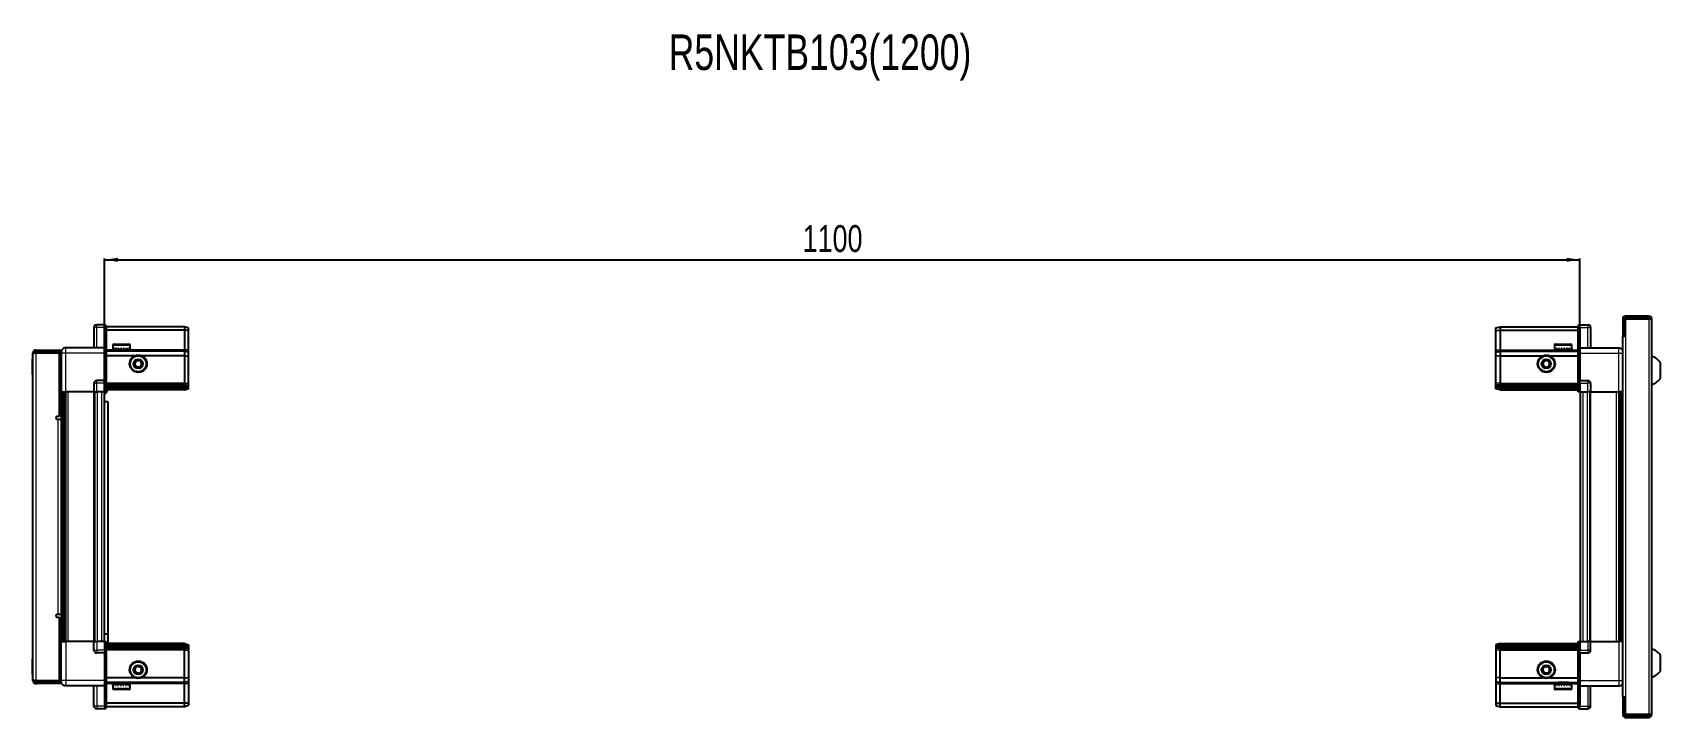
# Model space of a CAD drawing. Header units: millimetres. Extents: x 355 to 4077, y -419 to 1528.
# Drawn here: x 1721 to 2935, y 1018 to 1528 of the extents above; entities that cross this region are included whole.
import ezdxf

# ---------------------------------------------------------------- set-up
doc = ezdxf.new("R2010")
doc.units = ezdxf.units.MM
doc.layers.add('FORMAT', color=7, linetype='Continuous')
doc.styles.add('SLDTEXTSTYLE0', font='TXT', dxfattribs={"width": 0.75})
doc.dimstyles.new('SLDDIMSTYLE0', dxfattribs={"dimtxt": 20, "dimasz": 10, "dimexe": 0, "dimexo": 0.0625, "dimgap": 5, "dimtad": 2, "dimdec": 1, "dimrnd": 1e-09, "dimzin": 12, "dimdsep": 46, "dimtxsty": 'SLDTEXTSTYLE0', "dimsah": 1, "dimcen": 0.09, "dimadec": 0, "dimazin": 3, "dimtfac": 1, "dimtofl": 0, "dimtmove": 0, "dimatfit": 3, "dimfxl": 0, "dimfrac": 2, "dimtolj": 1, "dimtzin": 12, "dimarcsym": 0})

# ---------------------------------------------------------------- blocks, each defined once
blk = doc.blocks.new('_D_5')
at = {"layer": 'FORMAT'}
for p, q in [((1774.9, 1260), (1774.9, 1359.5)), ((2874.9, 1260), (2874.9, 1359.5)), ((1774.9, 1358.5), (2874.9, 1358.5))]:
    blk.add_line(p, q, dxfattribs=at)
for points in [[(1774.9, 1358.5), (1784.9, 1357), (1784.9, 1360)], [(2874.9, 1358.5), (2864.9, 1360), (2864.9, 1357)]]:
    blk.add_solid(points, dxfattribs=at)
at = {"layer": 'FORMAT', "insert": (2295.4, 1384.3), "char_height": 20, "attachment_point": 1, "style": 'SLDTEXTSTYLE0'}
blk.add_mtext('1100', dxfattribs=at)

msp = doc.modelspace()

# ---------------------------------------------------------------- linework, layer by layer
at = {"color": 7, "linetype": 'Continuous', "lineweight": 25}
for p, q in [((2906.78, 1314.41), (2906.78, 1302.01)), ((2908.28, 1314.41), (2908.28, 1302.01)), ((2908.78, 1301.51), (2908.78, 1314.41)), ((2908.78, 1314.41), (2926.18, 1314.41)), ((2926.18, 1316.51), (2908.88, 1316.51)), ((2926.18, 1315.01), (2908.88, 1315.01)), ((2926.18, 1315.01), (2926.18, 1316.51)), ((2926.18, 1314.41), (2928.28, 1314.41)), ((2928.28, 1314.41), (2928.28, 1019.61)), ((1767.08, 1308.01), (1767.08, 1293.01)), ((1775.08, 1310.01), (1769.08, 1310.01)), ((1775.08, 1310.01), (1775.41, 1310.01)), ((1775.08, 1310.01), (1775.08, 1308.01)), ((1775.08, 1293.21), (1775.08, 1308.01)), ((1775.08, 1293.21), (1775.08, 1308.01)), ((1776.28, 1309.51), (1775.41, 1310.01)), ((1776.28, 1308.01), (1776.28, 1309.51)), ((1834.58, 1308.51), (1776.28, 1308.51)), ((1776.28, 1308.01), (1776.28, 1293.21)), ((1834.58, 1306.01), (1776.28, 1306.01)), ((1834.58, 1308.51), (1834.58, 1306.01)), ((1837.58, 1307.7), (1834.58, 1308.51)), ((1834.58, 1306.01), (1834.58, 1291.51)), ((1837.58, 1305.85), (1834.58, 1306.01)), ((1837.58, 1305.85), (1837.58, 1307.7)), ((1837.58, 1291.51), (1837.58, 1305.85)), ((2812.28, 1307.7), (2815.28, 1308.51)), ((2812.28, 1305.85), (2812.28, 1307.7)), ((2812.28, 1305.85), (2815.28, 1306.01)), ((2812.28, 1291.51), (2812.28, 1305.85)), ((2815.28, 1308.51), (2815.28, 1306.01)), ((2815.28, 1308.51), (2873.58, 1308.51)), ((2815.28, 1306.01), (2815.28, 1291.51)), ((2815.28, 1306.01), (2873.58, 1306.01)), ((2874.45, 1310.01), (2873.58, 1309.51)), ((2874.45, 1310.01), (2873.58, 1309.51)), ((2873.58, 1309.51), (2873.58, 1308.01)), ((2873.58, 1293.21), (2873.58, 1308.01)), ((2874.78, 1310.01), (2874.45, 1310.01)), ((2874.78, 1310.01), (2874.45, 1310.01)), ((2874.78, 1308.01), (2874.78, 1310.01)), ((2874.78, 1310.01), (2874.78, 1310.01)), ((2874.78, 1310.01), (2880.78, 1310.01)), ((2874.78, 1308.01), (2874.78, 1293.21)), ((2882.78, 1308.01), (2882.78, 1293.01)), ((2906.68, 1301.51), (2906.68, 1032.51)), ((2906.68, 1301.51), (2908.78, 1301.51)), ((2906.78, 1302.01), (2908.28, 1302.01)), ((1723.08, 1289.16), (1721.58, 1289.16)), ((1721.58, 1288.66), (1721.58, 1289.16)), ((1721.58, 1045.36), (1721.58, 1288.66)), ((1723.68, 1289.76), (1723.68, 1291.26)), ((1723.68, 1291.26), (1724.58, 1291.26)), ((1723.68, 1289.76), (1724.58, 1289.76)), ((1723.68, 1289.26), (1741.08, 1289.26)), ((1724.58, 1289.76), (1724.58, 1291.26)), ((1724.58, 1291.26), (1741.08, 1291.26)), ((1724.58, 1289.76), (1741.08, 1289.76)), ((1741.08, 1289.76), (1741.08, 1291.26)), ((1742.58, 1289.26), (1741.08, 1289.26)), ((1741.08, 1289.26), (1741.08, 1241.76)), ((1742.58, 1289.01), (1742.58, 1260.01)), ((1775.08, 1293.01), (1746.08, 1293.01)), ((1775.08, 1293.01), (1775.08, 1293.21)), ((1775.08, 1293.01), (1776.28, 1293.01)), ((1775.08, 1289.01), (1775.08, 1293.01)), ((1775.08, 1268.71), (1775.08, 1289.01)), ((1776.28, 1293.21), (1776.28, 1293.01)), ((1776.28, 1293.01), (1776.28, 1289.01)), ((1834.58, 1290.51), (1776.28, 1290.51)), ((1776.28, 1289.01), (1776.28, 1268.71)), ((1797.58, 1287.01), (1776.28, 1287.01)), ((1781.08, 1294.91), (1781.08, 1292.51)), ((1781.08, 1292.51), (1781.08, 1292.01)), ((1781.08, 1292.01), (1781.21, 1292.01)), ((1781.41, 1292.51), (1781.21, 1292.51)), ((1781.21, 1292.51), (1781.21, 1292.01)), ((1781.21, 1292.01), (1781.41, 1292.01)), ((1781.41, 1292.51), (1781.41, 1292.01)), ((1781.41, 1292.01), (1781.93, 1292.01)), ((1781.88, 1295.71), (1789.05, 1295.71)), ((1782.33, 1292.51), (1781.93, 1292.51)), ((1781.93, 1292.51), (1781.93, 1292.01)), ((1781.93, 1292.01), (1782.33, 1292.01)), ((1782.33, 1292.51), (1782.33, 1292.01)), ((1782.33, 1292.01), (1783.2, 1292.01)), ((1783.18, 1292.01), (1783.18, 1291.91)), ((1783.18, 1291.91), (1791.98, 1291.91)), ((1783.78, 1292.51), (1783.2, 1292.51)), ((1783.2, 1292.51), (1783.2, 1292.01)), ((1783.2, 1292.01), (1783.78, 1292.01)), ((1783.58, 1291.51), (1784.27, 1291.02)), ((1783.58, 1291.51), (1788.61, 1291.51)), ((1784.27, 1291.02), (1783.58, 1290.54)), ((1783.58, 1290.54), (1783.58, 1290.51)), ((1783.58, 1290.54), (1788.61, 1290.54)), ((1783.78, 1292.51), (1783.78, 1292.01)), ((1783.78, 1292.01), (1784.9, 1292.01)), ((1784.27, 1291.02), (1788.43, 1291.02)), ((1785.59, 1292.51), (1784.9, 1292.51)), ((1784.9, 1292.51), (1784.9, 1292.01)), ((1784.9, 1292.01), (1785.59, 1292.01)), ((1785.59, 1292.51), (1785.59, 1292.01)), ((1785.59, 1292.01), (1786.86, 1292.01)), ((1787.6, 1292.51), (1786.86, 1292.51)), ((1786.86, 1292.51), (1786.86, 1292.01)), ((1786.86, 1292.01), (1787.1, 1292.01)), ((1787.1, 1292.51), (1787.1, 1292.01)), ((1787.59, 1292.51), (1787.59, 1292.01)), ((1787.59, 1292.01), (1787.6, 1292.01)), ((1787.6, 1292.51), (1787.6, 1292.01)), ((1787.6, 1292.01), (1788.89, 1292.01)), ((1788.43, 1291.02), (1790.89, 1291.02)), ((1788.61, 1291.51), (1791.58, 1291.51)), ((1788.61, 1290.54), (1791.58, 1290.54)), ((1789.61, 1292.51), (1788.89, 1292.51)), ((1788.89, 1292.51), (1788.89, 1292.01)), ((1788.95, 1292.51), (1788.95, 1292.01)), ((1788.95, 1292.01), (1789.61, 1292.01)), ((1789.05, 1295.71), (1793.28, 1295.71)), ((1789.61, 1292.51), (1789.61, 1292.01)), ((1789.61, 1292.01), (1790.8, 1292.01)), ((1791.42, 1292.51), (1790.8, 1292.51)), ((1790.8, 1292.51), (1790.8, 1292.01)), ((1790.8, 1292.01), (1791.42, 1292.01)), ((1790.89, 1291.02), (1791.58, 1291.51)), ((1791.58, 1290.54), (1790.89, 1291.02)), ((1791.42, 1292.51), (1791.42, 1292.01)), ((1791.42, 1292.01), (1792.39, 1292.01)), ((1791.58, 1290.51), (1791.58, 1290.54)), ((1791.98, 1291.91), (1791.98, 1292.01)), ((1792.85, 1292.51), (1792.39, 1292.51)), ((1792.39, 1292.51), (1792.39, 1292.01)), ((1792.39, 1292.01), (1792.85, 1292.01)), ((1792.85, 1292.51), (1792.85, 1292.01)), ((1792.85, 1292.01), (1793.5, 1292.01)), ((1793.77, 1292.51), (1793.5, 1292.51)), ((1793.5, 1292.51), (1793.5, 1292.01)), ((1793.5, 1292.01), (1793.77, 1292.01)), ((1793.77, 1292.51), (1793.77, 1292.01)), ((1793.77, 1292.01), (1794.04, 1292.01)), ((1794.08, 1292.51), (1794.04, 1292.51)), ((1794.04, 1292.51), (1794.04, 1292.01)), ((1794.04, 1292.01), (1794.08, 1292.01)), ((1794.08, 1292.51), (1794.08, 1294.91)), ((1794.08, 1292.51), (1794.08, 1292.01)), ((1834.58, 1287.01), (1802.58, 1287.01)), ((1834.58, 1291.51), (1834.58, 1290.51)), ((1834.58, 1290.51), (1834.58, 1287.01)), ((1837.58, 1289.7), (1834.58, 1290.51)), ((1834.58, 1287.01), (1834.58, 1266.51)), ((1834.58, 1287.01), (1837.58, 1286.67)), ((1837.58, 1289.7), (1837.58, 1291.51)), ((1837.58, 1286.67), (1837.58, 1289.7)), ((1837.58, 1266.51), (1837.58, 1286.67)), ((2812.28, 1289.7), (2812.28, 1291.51)), ((2812.28, 1289.7), (2815.28, 1290.51)), ((2812.28, 1286.67), (2812.28, 1289.7)), ((2815.28, 1287.01), (2812.28, 1286.67)), ((2812.28, 1266.51), (2812.28, 1286.67)), ((2815.28, 1291.51), (2815.28, 1290.51)), ((2815.28, 1290.51), (2815.28, 1287.01)), ((2815.28, 1290.51), (2873.58, 1290.51)), ((2815.28, 1287.01), (2815.28, 1266.51)), ((2815.28, 1287.01), (2847.28, 1287.01)), ((2852.28, 1287.01), (2873.58, 1287.01)), ((2855.78, 1294.91), (2855.78, 1292.01)), ((2855.78, 1292.01), (2855.82, 1292.01)), ((2855.94, 1292.51), (2855.82, 1292.51)), ((2855.82, 1292.51), (2855.82, 1292.01)), ((2855.82, 1292.01), (2855.94, 1292.01)), ((2855.94, 1292.51), (2855.94, 1292.01)), ((2855.94, 1292.01), (2856.35, 1292.01)), ((2856.69, 1292.51), (2856.35, 1292.51)), ((2856.35, 1292.51), (2856.35, 1292.01)), ((2856.35, 1292.01), (2856.69, 1292.01)), ((2856.58, 1295.71), (2867.98, 1295.71)), ((2856.69, 1292.51), (2856.69, 1292.01)), ((2856.69, 1292.01), (2857.46, 1292.01)), ((2857.99, 1292.51), (2857.46, 1292.51)), ((2857.46, 1292.51), (2857.46, 1292.01)), ((2857.46, 1292.01), (2857.99, 1292.01)), ((2857.88, 1292.01), (2857.88, 1291.91)), ((2857.88, 1291.91), (2866.68, 1291.91)), ((2857.99, 1292.51), (2857.99, 1292.01)), ((2857.99, 1292.01), (2859.04, 1292.01)), ((2858.28, 1291.51), (2858.97, 1291.02)), ((2858.28, 1291.51), (2866.28, 1291.51)), ((2858.97, 1291.02), (2858.28, 1290.54)), ((2858.28, 1290.54), (2858.28, 1290.51)), ((2858.28, 1290.54), (2866.28, 1290.54)), ((2858.97, 1291.02), (2865.59, 1291.02)), ((2859.7, 1292.51), (2859.04, 1292.51)), ((2859.04, 1292.51), (2859.04, 1292.01)), ((2859.04, 1292.01), (2859.7, 1292.01)), ((2859.7, 1292.51), (2859.7, 1292.01)), ((2859.7, 1292.01), (2860.94, 1292.01)), ((2861.67, 1292.51), (2860.94, 1292.51)), ((2860.94, 1292.51), (2860.94, 1292.01)), ((2860.94, 1292.01), (2861.37, 1292.01)), ((2861.37, 1292.51), (2861.37, 1292.01)), ((2861.67, 1292.51), (2861.67, 1292.01)), ((2861.67, 1292.01), (2862.97, 1292.01)), ((2863.7, 1292.51), (2862.97, 1292.51)), ((2862.97, 1292.51), (2862.97, 1292.01)), ((2863.24, 1292.51), (2863.24, 1292.01)), ((2863.24, 1292.01), (2863.7, 1292.01)), ((2863.7, 1292.51), (2863.7, 1292.01)), ((2863.7, 1292.01), (2864.94, 1292.01)), ((2865.59, 1292.51), (2864.94, 1292.51)), ((2864.94, 1292.51), (2864.94, 1292.01)), ((2864.94, 1292.01), (2865.59, 1292.01)), ((2865.59, 1292.51), (2865.59, 1292.01)), ((2865.59, 1292.01), (2866.64, 1292.01)), ((2865.59, 1291.02), (2866.28, 1291.51)), ((2866.28, 1290.54), (2865.59, 1291.02)), ((2866.28, 1290.51), (2866.28, 1290.54)), ((2867.16, 1292.51), (2866.64, 1292.51)), ((2866.64, 1292.51), (2866.64, 1292.01)), ((2866.64, 1292.01), (2867.16, 1292.01)), ((2866.68, 1291.91), (2866.68, 1292.01)), ((2867.16, 1292.51), (2867.16, 1292.01)), ((2867.16, 1292.01), (2867.92, 1292.01)), ((2868.25, 1292.51), (2867.92, 1292.51)), ((2867.92, 1292.51), (2867.92, 1292.01)), ((2867.92, 1292.01), (2868.25, 1292.01)), ((2868.25, 1292.51), (2868.25, 1292.01)), ((2868.25, 1292.01), (2868.64, 1292.01)), ((2868.75, 1292.51), (2868.64, 1292.51)), ((2868.64, 1292.51), (2868.64, 1292.01)), ((2868.64, 1292.01), (2868.75, 1292.01)), ((2868.75, 1292.51), (2868.75, 1292.01)), ((2868.75, 1292.01), (2868.78, 1292.01)), ((2868.78, 1292.01), (2868.78, 1294.91)), ((2873.58, 1293.01), (2873.58, 1293.21)), ((2874.78, 1293.01), (2873.58, 1293.01)), ((2873.58, 1289.01), (2873.58, 1293.01)), ((2873.58, 1268.71), (2873.58, 1289.01)), ((2874.78, 1293.21), (2874.78, 1293.01)), ((2874.78, 1293.01), (2874.78, 1289.01)), ((2874.78, 1293.01), (2903.78, 1293.01)), ((2874.78, 1289.01), (2874.78, 1268.71)), ((1721.58, 1284.64), (1721.28, 1284.64)), ((1721.28, 1273.07), (1721.28, 1284.64)), ((2934.88, 1270.01), (2934.88, 1282.01)), ((1721.28, 1273.07), (1721.58, 1273.07)), ((1741.08, 1262.76), (1742.58, 1262.76)), ((1767.08, 1266.51), (1767.08, 1260.01)), ((1775.08, 1268.51), (1769.08, 1268.51)), ((1775.08, 1268.51), (1775.08, 1268.71)), ((1775.08, 1268.51), (1775.08, 1266.51)), ((1775.08, 1268.51), (1776.28, 1268.51)), ((1775.08, 1260.01), (1775.08, 1266.51)), ((1775.08, 1260.01), (1775.08, 1266.51)), ((1775.41, 1260.01), (1775.41, 1266.51)), ((1776.28, 1268.71), (1776.28, 1268.51)), ((1776.28, 1267.83), (1776.28, 1268.51)), ((1776.28, 1267.83), (1776.28, 1260.01)), ((1834.58, 1265.51), (1776.28, 1265.51)), ((1834.58, 1264.51), (1776.28, 1264.51)), ((1834.58, 1263.01), (1776.28, 1263.01)), ((1834.58, 1266.51), (1834.58, 1265.51)), ((1834.58, 1265.51), (1834.58, 1264.51)), ((1834.58, 1265.51), (1837.58, 1264.7)), ((1834.58, 1264.51), (1834.58, 1263.01)), ((1834.58, 1264.51), (1837.58, 1263.96)), ((1834.58, 1263.01), (1837.58, 1263.46)), ((1834.58, 1263.01), (1834.58, 1261.51)), ((1834.58, 1261.51), (1837.58, 1262.31)), ((1837.58, 1264.7), (1837.58, 1266.51)), ((1837.58, 1263.96), (1837.58, 1264.7)), ((1837.58, 1263.46), (1837.58, 1263.96)), ((1837.58, 1262.31), (1837.58, 1263.46)), ((2812.28, 1264.7), (2812.28, 1266.51)), ((2815.28, 1265.51), (2812.28, 1264.7)), ((2812.28, 1263.96), (2812.28, 1264.7)), ((2815.28, 1264.51), (2812.28, 1263.96)), ((2812.28, 1263.46), (2812.28, 1263.96)), ((2812.28, 1262.31), (2812.28, 1263.46)), ((2815.28, 1263.01), (2812.28, 1263.46)), ((2815.28, 1261.51), (2812.28, 1262.31)), ((2815.28, 1266.51), (2815.28, 1265.51)), ((2815.28, 1265.51), (2815.28, 1264.51)), ((2815.28, 1265.51), (2873.58, 1265.51)), ((2815.28, 1264.51), (2873.58, 1264.51)), ((2815.28, 1264.51), (2815.28, 1263.01)), ((2815.28, 1263.01), (2815.28, 1261.51)), ((2815.28, 1263.01), (2873.58, 1263.01)), ((2873.58, 1268.51), (2873.58, 1268.71)), ((2874.78, 1268.51), (2873.58, 1268.51)), ((2873.58, 1268.51), (2873.58, 1267.83)), ((2873.58, 1260.01), (2873.58, 1267.83)), ((2874.45, 1266.51), (2874.45, 1260.01)), ((2874.78, 1268.71), (2874.78, 1268.51)), ((2874.78, 1266.51), (2874.78, 1268.51)), ((2874.78, 1266.51), (2874.78, 1268.51)), ((2874.78, 1268.51), (2880.78, 1268.51)), ((2874.78, 1266.51), (2874.78, 1260.01)), ((2882.78, 1266.51), (2882.78, 1260.01)), ((1742.58, 1260.01), (1741.08, 1260.01)), ((1743.23, 1074.01), (1743.23, 1260.01)), ((1745.02, 1260.01), (1745.02, 1074.01)), ((1745.06, 1260.01), (1745.06, 1074.01)), ((1767.08, 1260.01), (1746.08, 1260.01)), ((1767.08, 1260.01), (1769.08, 1260.01)), ((1767.73, 1074.01), (1767.73, 1260.01)), ((1775.08, 1260.01), (1769.08, 1260.01)), ((1774.93, 1074.01), (1774.93, 1260.01)), ((1774.93, 1253.01), (1777.43, 1253.01)), ((1775.08, 1260.01), (1775.41, 1260.01)), ((1775.08, 1260.01), (1775.08, 1260.01)), ((1776.28, 1260.01), (1775.41, 1260.01)), ((1775.41, 1260.01), (1775.41, 1260.01)), ((1834.58, 1261.51), (1776.28, 1261.51)), ((1777.43, 1253.01), (1777.43, 1079.51)), ((2815.28, 1261.51), (2873.58, 1261.51)), ((2874.45, 1260.01), (2873.58, 1260.01)), ((2874.78, 1260.01), (2874.45, 1260.01)), ((2874.78, 1260.01), (2880.78, 1260.01)), ((2874.93, 1260.01), (2874.93, 1074.01)), ((2882.78, 1260.01), (2880.78, 1260.01)), ((2882.13, 1260.01), (2882.13, 1074.01)), ((2882.78, 1260.01), (2903.78, 1260.01)), ((2904.8, 1074.01), (2904.8, 1260.01)), ((2904.84, 1074.01), (2904.84, 1260.01)), ((2906.63, 1260.01), (2906.63, 1074.01)), ((1741.08, 1241.76), (1739.73, 1241.76)), ((1739.73, 1239.76), (1740.48, 1239.76)), ((1740.48, 1239.76), (1742.58, 1239.76)), ((1742.58, 1239.76), (1742.58, 1094.26)), ((1740.48, 1094.26), (1739.73, 1094.26)), ((1739.73, 1092.26), (1741.08, 1092.26)), ((1742.58, 1094.26), (1740.48, 1094.26)), ((1741.08, 1092.26), (1741.08, 1044.76)), ((1742.58, 1074.01), (1741.08, 1074.01)), ((1742.58, 1071.26), (1741.08, 1071.26)), ((1742.58, 1045.01), (1742.58, 1074.01)), ((1767.08, 1074.01), (1746.08, 1074.01)), ((1767.08, 1067.51), (1767.08, 1074.01)), ((1767.08, 1074.01), (1769.08, 1074.01)), ((1775.08, 1074.01), (1769.08, 1074.01)), ((1777.43, 1079.51), (1774.93, 1079.51)), ((1775.08, 1067.51), (1775.08, 1074.01)), ((1775.08, 1074.01), (1775.41, 1074.01)), ((1775.41, 1067.51), (1775.41, 1074.01)), ((1775.41, 1074.01), (1776.28, 1074.01)), ((1776.28, 1074.01), (1776.28, 1066.18)), ((1834.58, 1072.51), (1776.28, 1072.51)), ((1834.58, 1071.01), (1776.28, 1071.01)), ((1834.58, 1069.51), (1776.28, 1069.51)), ((1834.58, 1068.51), (1776.28, 1068.51)), ((1777.43, 1079.51), (1777.43, 1072.51)), ((1834.58, 1071.01), (1834.58, 1072.51)), ((1834.58, 1072.51), (1837.58, 1071.7)), ((1834.58, 1069.51), (1834.58, 1071.01)), ((1834.58, 1071.01), (1837.58, 1070.55)), ((1834.58, 1069.51), (1837.58, 1070.05)), ((1834.58, 1068.51), (1834.58, 1069.51)), ((1834.58, 1068.51), (1837.58, 1069.31)), ((1834.58, 1067.51), (1834.58, 1068.51)), ((1837.58, 1071.7), (1837.58, 1070.55)), ((1837.58, 1070.55), (1837.58, 1070.05)), ((1837.58, 1070.05), (1837.58, 1069.31)), ((1837.58, 1069.31), (1837.58, 1067.51)), ((2815.28, 1072.51), (2812.28, 1071.7)), ((2812.28, 1071.7), (2812.28, 1070.55)), ((2815.28, 1071.01), (2812.28, 1070.55)), ((2812.28, 1070.55), (2812.28, 1070.05)), ((2815.28, 1069.51), (2812.28, 1070.05)), ((2812.28, 1070.05), (2812.28, 1069.31)), ((2815.28, 1068.51), (2812.28, 1069.31)), ((2812.28, 1069.31), (2812.28, 1067.51)), ((2815.28, 1071.01), (2815.28, 1072.51)), ((2815.28, 1072.51), (2873.58, 1072.51)), ((2815.28, 1069.51), (2815.28, 1071.01)), ((2815.28, 1071.01), (2873.58, 1071.01)), ((2815.28, 1069.51), (2873.58, 1069.51)), ((2815.28, 1068.51), (2815.28, 1069.51)), ((2815.28, 1068.51), (2873.58, 1068.51)), ((2815.28, 1067.51), (2815.28, 1068.51)), ((2873.58, 1066.18), (2873.58, 1074.01)), ((2873.58, 1074.01), (2874.45, 1074.01)), ((2874.45, 1074.01), (2874.45, 1074.01)), ((2874.45, 1074.01), (2874.45, 1067.51)), ((2874.78, 1074.01), (2874.45, 1074.01)), ((2874.78, 1074.01), (2874.78, 1067.51)), ((2874.78, 1074.01), (2874.78, 1074.01)), ((2874.78, 1074.01), (2880.78, 1074.01)), ((2874.78, 1074.01), (2874.78, 1067.51)), ((2882.78, 1074.01), (2880.78, 1074.01)), ((2882.78, 1067.51), (2882.78, 1074.01)), ((2882.78, 1074.01), (2903.78, 1074.01)), ((1721.58, 1060.94), (1721.28, 1060.94)), ((1721.28, 1051.26), (1721.28, 1060.94)), ((1775.08, 1065.51), (1769.08, 1065.51)), ((1775.08, 1067.51), (1775.08, 1065.51)), ((1775.08, 1067.51), (1775.08, 1065.51)), ((1775.08, 1065.51), (1776.28, 1065.51)), ((1775.08, 1065.31), (1775.08, 1065.51)), ((1775.08, 1045.01), (1775.08, 1065.31)), ((1776.28, 1065.51), (1776.28, 1066.18)), ((1776.28, 1065.51), (1776.28, 1065.31)), ((1776.28, 1065.31), (1776.28, 1045.01)), ((1834.58, 1047.01), (1834.58, 1067.51)), ((1837.58, 1067.51), (1837.58, 1047.34)), ((2812.28, 1067.51), (2812.28, 1047.34)), ((2815.28, 1047.01), (2815.28, 1067.51)), ((2873.58, 1066.18), (2873.58, 1065.51)), ((2874.78, 1065.51), (2873.58, 1065.51)), ((2873.58, 1065.31), (2873.58, 1065.51)), ((2873.58, 1045.01), (2873.58, 1065.31)), ((2874.78, 1065.51), (2874.78, 1067.51)), ((2874.78, 1065.51), (2874.78, 1065.31)), ((2874.78, 1065.51), (2880.78, 1065.51)), ((2874.78, 1065.31), (2874.78, 1045.01)), ((2934.88, 1052.01), (2934.88, 1064.01)), ((1721.28, 1049.37), (1721.28, 1051.26)), ((1721.28, 1049.37), (1721.58, 1049.37)), ((1721.58, 1044.86), (1721.58, 1045.36)), ((1723.08, 1044.86), (1721.58, 1044.86)), ((1741.08, 1044.76), (1723.68, 1044.76)), ((1723.68, 1044.26), (1723.68, 1042.76)), ((1723.68, 1044.26), (1724.58, 1044.26)), ((1724.58, 1044.26), (1724.58, 1042.76)), ((1741.08, 1044.26), (1724.58, 1044.26)), ((1741.08, 1044.76), (1742.58, 1044.76)), ((1741.08, 1044.26), (1741.08, 1042.76)), ((1775.08, 1041.01), (1775.08, 1045.01)), ((1797.58, 1047.01), (1776.28, 1047.01)), ((1776.28, 1045.01), (1776.28, 1041.01)), ((1834.58, 1047.01), (1802.58, 1047.01)), ((1834.58, 1047.01), (1837.58, 1047.34)), ((1834.58, 1043.51), (1834.58, 1047.01)), ((1837.58, 1044.31), (1834.58, 1043.51)), ((1837.58, 1047.34), (1837.58, 1044.31)), ((1837.58, 1044.31), (1837.58, 1042.51)), ((2815.28, 1047.01), (2812.28, 1047.34)), ((2812.28, 1047.34), (2812.28, 1044.31)), ((2812.28, 1044.31), (2815.28, 1043.51)), ((2812.28, 1044.31), (2812.28, 1042.51)), ((2815.28, 1047.01), (2847.28, 1047.01)), ((2815.28, 1043.51), (2815.28, 1047.01)), ((2852.28, 1047.01), (2873.58, 1047.01)), ((2873.58, 1041.01), (2873.58, 1045.01)), ((2874.78, 1045.01), (2874.78, 1041.01)), ((1723.68, 1042.76), (1724.58, 1042.76)), ((1741.08, 1042.76), (1724.58, 1042.76)), ((1775.08, 1041.01), (1746.08, 1041.01)), ((1767.08, 1026.01), (1767.08, 1041.01)), ((1775.08, 1041.01), (1776.28, 1041.01)), ((1775.08, 1040.81), (1775.08, 1041.01)), ((1775.08, 1026.01), (1775.08, 1040.81)), ((1834.58, 1043.51), (1776.28, 1043.51)), ((1776.28, 1041.01), (1776.28, 1040.81)), ((1776.28, 1040.81), (1776.28, 1026.01)), ((1781.08, 1042.01), (1781.08, 1039.11)), ((1781.18, 1042.01), (1781.08, 1042.01)), ((1781.18, 1041.51), (1781.18, 1042.01)), ((1781.34, 1042.01), (1781.18, 1042.01)), ((1781.18, 1041.51), (1781.34, 1041.51)), ((1781.34, 1041.51), (1781.34, 1042.01)), ((1781.83, 1042.01), (1781.34, 1042.01)), ((1781.83, 1041.51), (1781.83, 1042.01)), ((1782.22, 1042.01), (1781.83, 1042.01)), ((1781.83, 1041.51), (1782.22, 1041.51)), ((1782.03, 1038.31), (1781.88, 1038.31)), ((1793.28, 1038.31), (1782.03, 1038.31)), ((1782.22, 1041.51), (1782.22, 1042.01)), ((1783.05, 1042.01), (1782.22, 1042.01)), ((1783.05, 1041.51), (1783.05, 1042.01)), ((1783.61, 1042.01), (1783.05, 1042.01)), ((1783.05, 1041.51), (1783.61, 1041.51)), ((1783.18, 1042.11), (1783.18, 1042.01)), ((1788.58, 1042.11), (1783.18, 1042.11)), ((1783.58, 1043.51), (1783.58, 1043.47)), ((1783.58, 1043.47), (1784.27, 1042.99)), ((1783.68, 1043.47), (1783.58, 1043.47)), ((1784.27, 1042.99), (1783.58, 1042.51)), ((1783.68, 1042.51), (1783.58, 1042.51)), ((1783.61, 1041.51), (1783.61, 1042.01)), ((1784.72, 1042.01), (1783.61, 1042.01)), ((1791.58, 1043.47), (1783.68, 1043.47)), ((1791.58, 1042.51), (1783.68, 1042.51)), ((1784.36, 1042.99), (1784.27, 1042.99)), ((1790.89, 1042.99), (1784.36, 1042.99)), ((1784.72, 1041.51), (1784.72, 1042.01)), ((1785.4, 1042.01), (1784.72, 1042.01)), ((1784.72, 1041.51), (1785.4, 1041.51)), ((1785.4, 1041.51), (1785.4, 1042.01)), ((1786.66, 1042.01), (1785.4, 1042.01)), ((1786.66, 1041.51), (1786.66, 1042.01)), ((1786.96, 1042.01), (1786.66, 1042.01)), ((1786.66, 1041.51), (1787.4, 1041.51)), ((1786.96, 1041.51), (1786.96, 1042.01)), ((1787.4, 1041.51), (1787.4, 1042.01)), ((1788.69, 1042.01), (1787.4, 1042.01)), ((1791.98, 1042.11), (1788.58, 1042.11)), ((1788.69, 1041.51), (1788.69, 1042.01)), ((1788.69, 1041.51), (1789.41, 1041.51)), ((1788.82, 1041.51), (1788.82, 1042.01)), ((1789.41, 1042.01), (1788.82, 1042.01)), ((1789.41, 1041.51), (1789.41, 1042.01)), ((1790.62, 1042.01), (1789.41, 1042.01)), ((1790.62, 1041.51), (1790.62, 1042.01)), ((1791.25, 1042.01), (1790.62, 1042.01)), ((1790.62, 1041.51), (1791.25, 1041.51)), ((1790.89, 1042.99), (1791.58, 1043.47)), ((1791.58, 1042.51), (1790.89, 1042.99)), ((1791.25, 1041.51), (1791.25, 1042.01)), ((1792.24, 1042.01), (1791.25, 1042.01)), ((1791.58, 1043.47), (1791.58, 1043.51)), ((1791.98, 1042.01), (1791.98, 1042.11)), ((1792.24, 1041.51), (1792.24, 1042.01)), ((1792.73, 1042.01), (1792.24, 1042.01)), ((1792.24, 1041.51), (1792.73, 1041.51)), ((1792.73, 1041.51), (1792.73, 1042.01)), ((1793.42, 1042.01), (1792.73, 1042.01)), ((1793.42, 1041.51), (1793.42, 1042.01)), ((1793.7, 1042.01), (1793.42, 1042.01)), ((1793.42, 1041.51), (1793.7, 1041.51)), ((1793.7, 1041.51), (1793.7, 1042.01)), ((1794.02, 1042.01), (1793.7, 1042.01)), ((1794.02, 1041.51), (1794.02, 1042.01)), ((1794.08, 1042.01), (1794.02, 1042.01)), ((1794.02, 1041.51), (1794.08, 1041.51)), ((1794.08, 1039.11), (1794.08, 1042.01)), ((1794.08, 1041.51), (1794.08, 1042.01)), ((1794.08, 1042.01), (1794.08, 1042.01)), ((1834.58, 1042.51), (1834.58, 1043.51)), ((1834.58, 1028.01), (1834.58, 1042.51)), ((1837.58, 1042.51), (1837.58, 1028.16)), ((2812.28, 1042.51), (2812.28, 1028.16)), ((2815.28, 1043.51), (2873.58, 1043.51)), ((2815.28, 1042.51), (2815.28, 1043.51)), ((2815.28, 1028.01), (2815.28, 1042.51)), ((2855.78, 1042.01), (2855.78, 1039.11)), ((2855.8, 1042.01), (2855.78, 1042.01)), ((2855.8, 1041.51), (2855.8, 1042.01)), ((2855.9, 1042.01), (2855.8, 1042.01)), ((2855.8, 1041.51), (2855.9, 1041.51)), ((2855.9, 1041.51), (2855.9, 1042.01)), ((2856.27, 1042.01), (2855.9, 1042.01)), ((2856.27, 1041.51), (2856.27, 1042.01)), ((2856.59, 1042.01), (2856.27, 1042.01)), ((2856.27, 1041.51), (2856.59, 1041.51)), ((2867.98, 1038.31), (2856.58, 1038.31)), ((2856.59, 1041.51), (2856.59, 1042.01)), ((2857.33, 1042.01), (2856.59, 1042.01)), ((2857.33, 1041.51), (2857.33, 1042.01)), ((2857.84, 1042.01), (2857.33, 1042.01)), ((2857.33, 1041.51), (2857.84, 1041.51)), ((2857.84, 1041.51), (2857.84, 1042.01)), ((2858.87, 1042.01), (2857.84, 1042.01)), ((2857.88, 1042.11), (2857.88, 1042.01)), ((2866.68, 1042.11), (2857.88, 1042.11)), ((2858.28, 1043.51), (2858.28, 1043.47)), ((2858.28, 1043.47), (2858.97, 1042.99)), ((2866.28, 1043.47), (2858.28, 1043.47)), ((2858.97, 1042.99), (2858.28, 1042.51)), ((2866.28, 1042.51), (2858.28, 1042.51)), ((2858.87, 1041.51), (2858.87, 1042.01)), ((2859.52, 1042.01), (2858.87, 1042.01)), ((2858.87, 1041.51), (2859.52, 1041.51)), ((2865.59, 1042.99), (2858.97, 1042.99)), ((2859.52, 1041.51), (2859.52, 1042.01)), ((2860.75, 1042.01), (2859.52, 1042.01)), ((2860.75, 1041.51), (2860.75, 1042.01)), ((2861.24, 1042.01), (2860.75, 1042.01)), ((2860.75, 1041.51), (2861.47, 1041.51)), ((2861.24, 1041.51), (2861.24, 1042.01)), ((2861.47, 1041.51), (2861.47, 1042.01)), ((2862.77, 1042.01), (2861.47, 1042.01)), ((2862.77, 1041.51), (2862.77, 1042.01)), ((2862.77, 1041.51), (2863.51, 1041.51)), ((2863.11, 1041.51), (2863.11, 1042.01)), ((2863.51, 1042.01), (2863.11, 1042.01)), ((2863.51, 1041.51), (2863.51, 1042.01)), ((2864.75, 1042.01), (2863.51, 1042.01)), ((2864.75, 1041.51), (2864.75, 1042.01)), ((2865.42, 1042.01), (2864.75, 1042.01)), ((2864.75, 1041.51), (2865.42, 1041.51)), ((2865.42, 1041.51), (2865.42, 1042.01)), ((2866.49, 1042.01), (2865.42, 1042.01)), ((2865.59, 1042.99), (2866.28, 1043.47)), ((2866.28, 1042.51), (2865.59, 1042.99)), ((2866.28, 1043.47), (2866.28, 1043.51)), ((2866.49, 1041.51), (2866.49, 1042.01)), ((2867.02, 1042.01), (2866.49, 1042.01)), ((2866.49, 1041.51), (2867.02, 1041.51)), ((2866.68, 1042.01), (2866.68, 1042.11)), ((2867.02, 1041.51), (2867.02, 1042.01)), ((2867.81, 1042.01), (2867.02, 1042.01)), ((2867.81, 1041.51), (2867.81, 1042.01)), ((2868.17, 1042.01), (2867.81, 1042.01)), ((2867.81, 1041.51), (2868.17, 1041.51)), ((2868.17, 1041.51), (2868.17, 1042.01)), ((2868.6, 1042.01), (2868.17, 1042.01)), ((2868.6, 1041.51), (2868.6, 1042.01)), ((2868.73, 1042.01), (2868.6, 1042.01)), ((2868.6, 1041.51), (2868.73, 1041.51)), ((2868.73, 1041.51), (2868.73, 1042.01)), ((2868.78, 1042.01), (2868.73, 1042.01)), ((2868.78, 1039.11), (2868.78, 1042.01)), ((2874.78, 1041.01), (2873.58, 1041.01)), ((2873.58, 1040.81), (2873.58, 1041.01)), ((2873.58, 1026.01), (2873.58, 1040.81)), ((2874.78, 1041.01), (2874.78, 1040.81)), ((2874.78, 1041.01), (2903.78, 1041.01)), ((2874.78, 1040.81), (2874.78, 1026.01)), ((2874.78, 1040.81), (2874.78, 1026.01)), ((2882.78, 1026.01), (2882.78, 1041.01)), ((2908.78, 1032.51), (2906.68, 1032.51)), ((2906.78, 1032.01), (2908.28, 1032.01)), ((2906.78, 1032.01), (2906.78, 1019.61)), ((2908.28, 1032.01), (2908.28, 1019.61)), ((2908.78, 1019.61), (2908.78, 1032.51)), ((1775.08, 1024.01), (1769.08, 1024.01)), ((1775.08, 1026.01), (1775.08, 1024.01)), ((1775.08, 1024.01), (1775.41, 1024.01)), ((1775.08, 1024.01), (1775.41, 1024.01)), ((1775.08, 1024.01), (1775.08, 1024.01)), ((1775.41, 1024.01), (1776.28, 1024.51)), ((1775.41, 1024.01), (1776.28, 1024.51)), ((1834.58, 1028.01), (1776.28, 1028.01)), ((1776.28, 1024.51), (1776.28, 1026.01)), ((1834.58, 1025.51), (1776.28, 1025.51)), ((1837.58, 1028.16), (1834.58, 1028.01)), ((1834.58, 1025.51), (1834.58, 1028.01)), ((1837.58, 1026.31), (1834.58, 1025.51)), ((1837.58, 1028.16), (1837.58, 1026.31)), ((2812.28, 1028.16), (2815.28, 1028.01)), ((2812.28, 1028.16), (2812.28, 1026.31)), ((2812.28, 1026.31), (2815.28, 1025.51)), ((2815.28, 1028.01), (2873.58, 1028.01)), ((2815.28, 1025.51), (2815.28, 1028.01)), ((2815.28, 1025.51), (2873.58, 1025.51)), ((2873.58, 1026.01), (2873.58, 1024.51)), ((2873.58, 1024.51), (2874.45, 1024.01)), ((2874.78, 1024.01), (2874.45, 1024.01)), ((2874.78, 1024.01), (2874.78, 1026.01)), ((2874.78, 1024.01), (2880.78, 1024.01)), ((2926.18, 1019.61), (2908.78, 1019.61)), ((2928.28, 1019.61), (2926.18, 1019.61)), ((2908.88, 1019.01), (2926.18, 1019.01)), ((2908.88, 1017.51), (2926.18, 1017.51)), ((2926.18, 1019.01), (2926.18, 1017.51))]:
    msp.add_line(p, q, dxfattribs=at)
at = {"color": 8, "linetype": 'Continuous', "lineweight": 18}
for p, q in [((2908.28, 1314.41), (2906.78, 1314.41)), ((2908.88, 1315.01), (2908.88, 1316.51)), ((2926.18, 1314.41), (2926.18, 1019.61)), ((1769.08, 1308.01), (1767.08, 1308.01)), ((1769.08, 1308.01), (1769.08, 1310.01)), ((1769.08, 1293.01), (1769.08, 1308.01)), ((1775.08, 1308.01), (1769.08, 1308.01)), ((1775.08, 1308.01), (1776.28, 1308.01)), ((2874.78, 1308.01), (2873.58, 1308.01)), ((2874.78, 1308.01), (2880.78, 1308.01)), ((2880.78, 1308.01), (2880.78, 1310.01)), ((2880.78, 1293.01), (2880.78, 1308.01)), ((2880.78, 1308.01), (2882.78, 1308.01)), ((2908.78, 1301.51), (2908.78, 1032.51)), ((1723.68, 1289.26), (1723.68, 1044.76)), ((1746.08, 1260.01), (1746.08, 1289.01)), ((1775.08, 1289.01), (1746.08, 1289.01)), ((1775.08, 1293.21), (1776.28, 1293.21)), ((1775.08, 1289.01), (1776.28, 1289.01)), ((1783.58, 1291.51), (1776.28, 1291.51)), ((1781.08, 1294.91), (1789.25, 1294.91)), ((1789.25, 1294.91), (1794.08, 1294.91)), ((1834.58, 1291.51), (1791.58, 1291.51)), ((1837.58, 1291.51), (1834.58, 1291.51)), ((2812.28, 1291.51), (2815.28, 1291.51)), ((2815.28, 1291.51), (2858.28, 1291.51)), ((2855.78, 1294.91), (2868.78, 1294.91)), ((2866.28, 1291.51), (2873.58, 1291.51)), ((2873.58, 1293.21), (2874.78, 1293.21)), ((2874.78, 1289.01), (2873.58, 1289.01)), ((2874.78, 1289.01), (2903.78, 1289.01)), ((2903.78, 1260.01), (2903.78, 1289.01)), ((1767.08, 1266.51), (1769.08, 1266.51)), ((1769.08, 1266.51), (1769.08, 1268.51)), ((1769.08, 1260.01), (1769.08, 1266.51)), ((1775.08, 1266.51), (1769.08, 1266.51)), ((1775.08, 1268.71), (1776.28, 1268.71)), ((1775.08, 1266.51), (1775.41, 1266.51)), ((1834.58, 1266.51), (1776.28, 1266.51)), ((1834.58, 1266.51), (1837.58, 1266.51)), ((2815.28, 1266.51), (2812.28, 1266.51)), ((2815.28, 1266.51), (2873.58, 1266.51)), ((2873.58, 1268.71), (2874.78, 1268.71)), ((2874.78, 1266.51), (2874.45, 1266.51)), ((2874.78, 1266.51), (2880.78, 1266.51)), ((2880.78, 1266.51), (2880.78, 1268.51)), ((2882.78, 1266.51), (2880.78, 1266.51)), ((2880.78, 1260.01), (2880.78, 1266.51)), ((1742.58, 1239.76), (1742.58, 1260.01)), ((1743.82, 1260.01), (1743.82, 1074.01)), ((1746.26, 1074.01), (1746.26, 1260.01)), ((1747.68, 1260.01), (1747.68, 1074.01)), ((1767.08, 1074.01), (1767.08, 1260.01)), ((1769.73, 1074.01), (1769.73, 1260.01)), ((1772.93, 1074.01), (1772.93, 1260.01)), ((1775.08, 1260.01), (1775.41, 1260.01)), ((2876.93, 1260.01), (2876.93, 1074.01)), ((2880.13, 1260.01), (2880.13, 1074.01)), ((2882.78, 1260.01), (2882.78, 1074.01)), ((2902.18, 1074.01), (2902.18, 1260.01)), ((2903.6, 1260.01), (2903.6, 1074.01)), ((2906.04, 1074.01), (2906.04, 1260.01)), ((1740.48, 1094.26), (1740.48, 1239.76)), ((1742.58, 1074.01), (1742.58, 1094.26)), ((1746.08, 1074.01), (1746.08, 1045.01)), ((1769.08, 1074.01), (1769.08, 1067.51)), ((2874.78, 1074.01), (2874.45, 1074.01)), ((2880.78, 1074.01), (2880.78, 1067.51)), ((2903.78, 1074.01), (2903.78, 1045.01)), ((1767.08, 1067.51), (1769.08, 1067.51)), ((1769.08, 1067.51), (1769.08, 1065.51)), ((1775.08, 1067.51), (1769.08, 1067.51)), ((1775.08, 1067.51), (1775.41, 1067.51)), ((1776.28, 1065.31), (1775.08, 1065.31)), ((1834.58, 1067.51), (1776.28, 1067.51)), ((1834.58, 1067.51), (1837.58, 1067.51)), ((2815.28, 1067.51), (2812.28, 1067.51)), ((2815.28, 1067.51), (2873.58, 1067.51)), ((2874.78, 1065.31), (2873.58, 1065.31)), ((2874.78, 1067.51), (2874.45, 1067.51)), ((2874.78, 1067.51), (2880.78, 1067.51)), ((2882.78, 1067.51), (2880.78, 1067.51)), ((2880.78, 1067.51), (2880.78, 1065.51)), ((1775.08, 1045.01), (1746.08, 1045.01)), ((1775.08, 1045.01), (1776.28, 1045.01)), ((2874.78, 1045.01), (2873.58, 1045.01)), ((2874.78, 1045.01), (2903.78, 1045.01)), ((1769.08, 1041.01), (1769.08, 1026.01)), ((1776.28, 1040.81), (1775.08, 1040.81)), ((1783.58, 1042.51), (1776.28, 1042.51)), ((1781.25, 1039.11), (1781.08, 1039.11)), ((1794.08, 1039.11), (1781.25, 1039.11)), ((1834.58, 1042.51), (1791.58, 1042.51)), ((1837.58, 1042.51), (1834.58, 1042.51)), ((2812.28, 1042.51), (2815.28, 1042.51)), ((2815.28, 1042.51), (2858.28, 1042.51)), ((2868.78, 1039.11), (2855.78, 1039.11)), ((2866.28, 1042.51), (2873.58, 1042.51)), ((2874.78, 1040.81), (2873.58, 1040.81)), ((2880.78, 1041.01), (2880.78, 1026.01)), ((1769.08, 1026.01), (1767.08, 1026.01)), ((1769.08, 1026.01), (1769.08, 1024.01)), ((1775.08, 1026.01), (1769.08, 1026.01)), ((1775.08, 1026.01), (1776.28, 1026.01)), ((2874.78, 1026.01), (2873.58, 1026.01)), ((2874.78, 1026.01), (2880.78, 1026.01)), ((2880.78, 1026.01), (2882.78, 1026.01)), ((2880.78, 1026.01), (2880.78, 1024.01)), ((2908.28, 1019.61), (2906.78, 1019.61)), ((2908.88, 1019.01), (2908.88, 1017.51))]:
    msp.add_line(p, q, dxfattribs=at)
at = {"color": 7, "linetype": 'Continuous', "lineweight": 25}
for centre, radius in [((1800.08, 1281.01), 6.5), ((2849.78, 1281.01), 6.5), ((1800.08, 1281.01), 3.46), ((2849.78, 1281.01), 3.46), ((1800.08, 1053.01), 6.5), ((1800.08, 1053.01), 3.46), ((2849.78, 1053.01), 6.5), ((2849.78, 1053.01), 3.46)]:
    msp.add_circle(centre, radius, dxfattribs=at)
at = {"color": 8, "linetype": 'Continuous', "lineweight": 18}
for centre in [(1800.08, 1281.01), (2849.78, 1281.01), (1800.08, 1053.01), (2849.78, 1053.01)]:
    msp.add_circle(centre, 5.7, dxfattribs=at)
at = {"color": 7, "linetype": 'Continuous', "lineweight": 25}
for centre, radius, start, end in [((2908.88, 1314.41), 2.1, 90, 180), ((2908.88, 1314.41), 0.6, 90, 180), ((2926.18, 1314.41), 2.1, 0, 90), ((2926.18, 1314.41), 0.6, 0, 90), ((1769.08, 1308.01), 2, 90, 180), ((2880.78, 1308.01), 2, 0, 90), ((1723.58, 1288.76), 0.5, 90, 117.52901), ((1740.98, 1289.16), 0.6, 9.59407, 90), ((1740.98, 1289.16), 2.1, 32.2369, 87.2706), ((1781.88, 1294.91), 0.8, 90, 180), ((1783.18, 1291.51), 0.4, 0, 90), ((1791.98, 1291.51), 0.4, 90, 180), ((1793.28, 1294.91), 0.8, 0, 90), ((2856.58, 1294.91), 0.8, 90, 180), ((2857.88, 1291.51), 0.4, 0, 90), ((2866.68, 1291.51), 0.4, 90, 180), ((2867.98, 1294.91), 0.8, 0, 90), ((2925.26, 1274.98), 11.91, 36.1266, 75.29965), ((1800.08, 1281.01), 2.5, 161.00659, 221.00659), ((1800.08, 1281.01), 2.5, 101.00659, 161.00659), ((1800.08, 1281.01), 2.5, 221.00659, 281.00659), ((1800.08, 1281.01), 2.5, 41.00659, 101.00659), ((1800.08, 1281.01), 2.5, 281.00659, 341.00659), ((1800.08, 1281.01), 2.5, 341.00659, 41.00659), ((2849.78, 1281.01), 2.5, 120.74103, 180.74103), ((2849.78, 1281.01), 2.5, 180.74103, 240.74103), ((2849.78, 1281.01), 2.5, 60.74103, 120.74103), ((2849.78, 1281.01), 2.5, 240.74103, 300.74103), ((2849.78, 1281.01), 2.5, 0.74103, 60.74103), ((2849.78, 1281.01), 2.5, 300.74103, 0.74103), ((1769.08, 1266.51), 2, 90, 180), ((2880.78, 1266.51), 2, 0, 90), ((2925.26, 1277.03), 11.91, 284.70035, 323.8734), ((1772.43, 1262.66), 5, 300, 346.70293), ((1739.73, 1240.76), 1, 90, 270), ((1739.73, 1093.26), 1, 90, 270), ((2925.26, 1056.98), 11.91, 36.1266, 75.29965), ((1769.08, 1067.51), 2, 180, 270), ((2880.78, 1067.51), 2, 270, 0), ((1723.58, 1045.26), 0.5, 243.58436, 270), ((1740.98, 1044.86), 0.6, 270, 350.40593), ((1740.98, 1044.86), 2.1, 272.7294, 327.8305), ((1800.08, 1053.01), 2.5, 127.98423, 187.98423), ((1800.08, 1053.01), 2.5, 187.98423, 247.98423), ((1800.08, 1053.01), 2.5, 67.98423, 127.98423), ((1800.08, 1053.01), 2.5, 247.98423, 307.98423), ((1800.08, 1053.01), 2.5, 7.98423, 67.98423), ((1800.08, 1053.01), 2.5, 307.98423, 7.98423), ((2849.78, 1053.01), 2.5, 155.91157, 215.91157), ((2849.78, 1053.01), 2.5, 95.91157, 155.91157), ((2849.78, 1053.01), 2.5, 215.91157, 275.91157), ((2849.78, 1053.01), 2.5, 35.91157, 95.91157), ((2849.78, 1053.01), 2.5, 275.91157, 335.91157), ((2849.78, 1053.01), 2.5, 335.91157, 35.91157), ((2925.26, 1059.03), 11.91, 284.70035, 323.8734), ((1781.88, 1039.11), 0.8, 180, 270), ((1783.18, 1042.51), 0.4, 270, 360), ((1791.98, 1042.51), 0.4, 180, 270), ((1793.28, 1039.11), 0.8, 270, 0), ((2856.58, 1039.11), 0.8, 180, 270), ((2857.88, 1042.51), 0.4, 270, 0), ((2866.68, 1042.51), 0.4, 180, 270), ((2867.98, 1039.11), 0.8, 270, 0), ((1769.08, 1026.01), 2, 180, 270), ((2880.78, 1026.01), 2, 270, 0), ((2908.88, 1019.61), 2.1, 180, 270), ((2908.88, 1019.61), 0.6, 180, 270), ((2926.18, 1019.61), 0.6, 270, 0), ((2926.18, 1019.61), 2.1, 270, 0)]:
    msp.add_arc(centre, radius, start, end, dxfattribs=at)
for centre, start_param, end_param in [((1778.88, 1266.51), 2.4188584, 3.1415927), ((2870.98, 1266.51), 0, 0.7227342), ((1778.88, 1067.51), 3.1415927, 3.8643269), ((2870.98, 1067.51), 5.5604511, 6.2831853)]:
    msp.add_ellipse(centre, major_axis=(3.46, 0), ratio=0.5773503, start_param=start_param, end_param=end_param, dxfattribs=at)
for points, knots in [([(1723.68, 1291.26), (1723.43, 1291.23), (1722.93, 1291.18), (1722.29, 1290.78), (1721.83, 1290.23), (1721.61, 1289.65), (1721.59, 1289.28), (1721.58, 1289.16)], [0, 0, 0, 0, 0.2302553, 0.4485219, 0.6667858, 0.8850496, 1, 1, 1, 1]), ([(1721.58, 1288.66), (1721.61, 1288.7), (1721.66, 1288.79), (1722.05, 1288.93), (1722.61, 1289.06), (1723.19, 1289.17), (1723.55, 1289.23), (1723.68, 1289.26)], [0, 0, 0, 0, 0.2302553, 0.4485219, 0.6667858, 0.8850496, 1, 1, 1, 1]), ([(1746.08, 1293.01), (1745.64, 1292.96), (1744.96, 1292.89), (1744.15, 1292.45), (1743.59, 1292), (1743.14, 1291.44), (1742.7, 1290.62), (1742.63, 1289.95), (1742.58, 1289.51)], [0, 0, 0, 0, 0.2394568, 0.3683607, 0.5, 0.6316393, 0.7605432, 1, 1, 1, 1]), ([(1742.58, 1289.51), (1742.58, 1289.5), (1742.58, 1289.49), (1742.58, 1289.37), (1742.58, 1289.2), (1742.58, 1289.07), (1742.58, 1289.01)], [0, 0, 0, 0, 0.2493943, 0.5003335, 0.7501667, 1, 1, 1, 1]), ([(2903.78, 1293.01), (2904.22, 1292.96), (2904.9, 1292.89), (2905.71, 1292.45), (2906.27, 1292.01), (2906.55, 1291.64), (2906.68, 1291.46)], [0, 0, 0, 0, 0.3842982, 0.5911726, 0.8024372, 1, 1, 1, 1]), ([(1797.25, 1280.45), (1797.41, 1280.94), (1797.73, 1281.85), (1798.04, 1282.76), (1798.19, 1283.18)], [0, 0, 0, 0, 0.5346859, 1, 1, 1, 1]), ([(1799.14, 1278.28), (1798.92, 1278.54), (1798.37, 1279.16), (1797.72, 1279.91), (1797.33, 1280.36), (1797.25, 1280.45)], [0, 0, 0, 0, 0.3629006, 0.8668753, 1, 1, 1, 1]), ([(1798.19, 1283.18), (1798.69, 1283.28), (1799.64, 1283.47), (1800.58, 1283.65), (1801.02, 1283.74)], [0, 0, 0, 0, 0.5346859, 1, 1, 1, 1]), ([(1801.97, 1278.83), (1801.47, 1278.73), (1800.52, 1278.54), (1799.58, 1278.36), (1799.14, 1278.28)], [0, 0, 0, 0, 0.5346859, 1, 1, 1, 1]), ([(1801.02, 1283.74), (1801.1, 1283.64), (1801.49, 1283.19), (1802.15, 1282.44), (1802.69, 1281.82), (1802.91, 1281.56)], [0, 0, 0, 0, 0.1331247, 0.6370994, 1, 1, 1, 1]), ([(1802.91, 1281.56), (1802.75, 1281.07), (1802.43, 1280.16), (1802.12, 1279.25), (1801.97, 1278.83)], [0, 0, 0, 0, 0.5346859, 1, 1, 1, 1]), ([(2847.26, 1282.42), (2847.71, 1282.68), (2848.53, 1283.17), (2849.36, 1283.66), (2849.74, 1283.89)], [0, 0, 0, 0, 0.5346859, 1, 1, 1, 1]), ([(2847.3, 1279.53), (2847.3, 1279.66), (2847.29, 1280.25), (2847.28, 1281.25), (2847.27, 1282.07), (2847.26, 1282.42)], [0, 0, 0, 0, 0.1331247, 0.6370994, 1, 1, 1, 1]), ([(2849.82, 1278.12), (2849.37, 1278.37), (2848.53, 1278.84), (2847.69, 1279.31), (2847.3, 1279.53)], [0, 0, 0, 0, 0.5346859, 1, 1, 1, 1]), ([(2849.74, 1283.89), (2850.19, 1283.64), (2851.03, 1283.17), (2851.87, 1282.7), (2852.26, 1282.48)], [0, 0, 0, 0, 0.53468586, 1, 1, 1, 1]), ([(2852.3, 1279.59), (2851.86, 1279.33), (2851.03, 1278.84), (2850.2, 1278.35), (2849.82, 1278.12)], [0, 0, 0, 0, 0.5346859, 1, 1, 1, 1]), ([(2852.26, 1282.48), (2852.27, 1282.14), (2852.28, 1281.31), (2852.29, 1280.32), (2852.3, 1279.72), (2852.3, 1279.59)], [0, 0, 0, 0, 0.36290056, 0.86687533, 1, 1, 1, 1]), ([(1742.58, 1260.01), (1742.62, 1260.01), (1742.7, 1260.01), (1743.3, 1260.01), (1744.19, 1260.01), (1745.17, 1260.01), (1745.82, 1260.01), (1746.08, 1260.01)], [0, 0, 0, 0, 0.2146939, 0.4293877, 0.6440816, 0.8587754, 1, 1, 1, 1]), ([(2906.63, 1260.01), (2906.59, 1260.01), (2906.37, 1260.01), (2905.65, 1260.01), (2904.69, 1260.01), (2904.04, 1260.01), (2903.78, 1260.01)], [0, 0, 0, 0, 0.0717073, 0.4209791, 0.7702508, 1, 1, 1, 1]), ([(1742.58, 1074.01), (1742.62, 1074.01), (1742.7, 1074.01), (1743.3, 1074.01), (1744.19, 1074.01), (1745.17, 1074.01), (1745.82, 1074.01), (1746.08, 1074.01)], [0, 0, 0, 0, 0.2146939, 0.4293877, 0.6440816, 0.8587754, 1, 1, 1, 1]), ([(2906.63, 1074.01), (2906.59, 1074.01), (2906.37, 1074.01), (2905.65, 1074.01), (2904.69, 1074.01), (2904.04, 1074.01), (2903.78, 1074.01)], [0, 0, 0, 0, 0.0717073, 0.4209791, 0.7702508, 1, 1, 1, 1]), ([(1797.4, 1054.09), (1797.81, 1054.41), (1798.57, 1055), (1799.33, 1055.59), (1799.68, 1055.86)], [0, 0, 0, 0, 0.5346859, 1, 1, 1, 1]), ([(1799.68, 1055.86), (1800.16, 1055.67), (1801.05, 1055.31), (1801.94, 1054.95), (1802.36, 1054.78)], [0, 0, 0, 0, 0.53468586, 1, 1, 1, 1]), ([(1723.68, 1044.76), (1723.43, 1044.8), (1722.93, 1044.89), (1722.29, 1045.03), (1721.83, 1045.16), (1721.61, 1045.27), (1721.59, 1045.33), (1721.58, 1045.36)], [0, 0, 0, 0, 0.2302553, 0.4485219, 0.6667858, 0.8850496, 1, 1, 1, 1]), ([(1721.58, 1044.86), (1721.61, 1044.6), (1721.66, 1044.11), (1722.05, 1043.47), (1722.61, 1043), (1723.19, 1042.78), (1723.55, 1042.76), (1723.68, 1042.76)], [0, 0, 0, 0, 0.23025534, 0.4485219, 0.6667858, 0.88504963, 1, 1, 1, 1]), ([(1742.58, 1044.51), (1742.58, 1044.51), (1742.58, 1044.53), (1742.58, 1044.64), (1742.58, 1044.81), (1742.58, 1044.94), (1742.58, 1045.01)], [0, 0, 0, 0, 0.2493943, 0.5003335, 0.7501667, 1, 1, 1, 1]), ([(1746.08, 1041.01), (1745.64, 1041.05), (1744.96, 1041.12), (1744.15, 1041.56), (1743.59, 1042.01), (1743.14, 1042.57), (1742.7, 1043.39), (1742.63, 1044.07), (1742.58, 1044.51)], [0, 0, 0, 0, 0.2394568, 0.3683607, 0.5, 0.6316393, 0.7605432, 1, 1, 1, 1]), ([(1797.81, 1051.23), (1797.79, 1051.35), (1797.7, 1051.95), (1797.57, 1052.93), (1797.45, 1053.75), (1797.4, 1054.09)], [0, 0, 0, 0, 0.1331247, 0.6370994, 1, 1, 1, 1]), ([(1800.48, 1050.15), (1800, 1050.34), (1799.11, 1050.7), (1798.22, 1051.06), (1797.81, 1051.23)], [0, 0, 0, 0, 0.5346859, 1, 1, 1, 1]), ([(1802.76, 1051.92), (1802.35, 1051.61), (1801.59, 1051.01), (1800.83, 1050.42), (1800.48, 1050.15)], [0, 0, 0, 0, 0.5346859, 1, 1, 1, 1]), ([(1802.36, 1054.78), (1802.4, 1054.44), (1802.52, 1053.63), (1802.66, 1052.64), (1802.74, 1052.05), (1802.76, 1051.92)], [0, 0, 0, 0, 0.3629006, 0.8668753, 1, 1, 1, 1]), ([(2846.91, 1052.71), (2847.12, 1053.18), (2847.51, 1054.06), (2847.91, 1054.94), (2848.09, 1055.34)], [0, 0, 0, 0, 0.5346859, 1, 1, 1, 1]), ([(2848.6, 1050.37), (2848.3, 1050.79), (2847.73, 1051.57), (2847.17, 1052.35), (2846.91, 1052.71)], [0, 0, 0, 0, 0.5346859, 1, 1, 1, 1]), ([(2848.09, 1055.34), (2848.43, 1055.38), (2849.25, 1055.46), (2850.24, 1055.57), (2850.83, 1055.63), (2850.96, 1055.64)], [0, 0, 0, 0, 0.3629006, 0.8668753, 1, 1, 1, 1]), ([(2851.47, 1050.67), (2851.35, 1050.65), (2850.75, 1050.59), (2849.76, 1050.49), (2848.95, 1050.41), (2848.6, 1050.37)], [0, 0, 0, 0, 0.1331247, 0.6370994, 1, 1, 1, 1]), ([(2850.96, 1055.64), (2851.26, 1055.22), (2851.83, 1054.44), (2852.39, 1053.66), (2852.65, 1053.3)], [0, 0, 0, 0, 0.5346859, 1, 1, 1, 1]), ([(2852.65, 1053.3), (2852.44, 1052.83), (2852.05, 1051.95), (2851.66, 1051.08), (2851.47, 1050.67)], [0, 0, 0, 0, 0.53468586, 1, 1, 1, 1]), ([(2903.78, 1041.01), (2904.22, 1041.05), (2904.9, 1041.12), (2905.71, 1041.56), (2906.27, 1042), (2906.55, 1042.37), (2906.68, 1042.55)], [0, 0, 0, 0, 0.3842982, 0.5911726, 0.8024372, 1, 1, 1, 1])]:
    msp.add_open_spline(points, degree=3, knots=knots, dxfattribs=at)
for points in [[(1723.68, 1289.76), (1723.6, 1289.75), (1723.44, 1289.73), (1723.25, 1289.59), (1723.11, 1289.39), (1723.09, 1289.23), (1723.08, 1289.16)], [(1723.08, 1044.86), (1723.09, 1044.78), (1723.11, 1044.62), (1723.25, 1044.42), (1723.44, 1044.28), (1723.6, 1044.26), (1723.68, 1044.26)]]:
    msp.add_open_spline(points, degree=3, dxfattribs=at)
at = {"color": 8, "linetype": 'Continuous', "lineweight": 18}
for points, knots in [([(1746.08, 1289.01), (1745.64, 1289.01), (1744.96, 1289.01), (1744.15, 1289.01), (1743.59, 1289.01), (1743.14, 1289.01), (1742.7, 1289.01), (1742.63, 1289.01), (1742.58, 1289.01)], [0, 0, 0, 0, 0.2394568, 0.3683607, 0.5, 0.6316393, 0.7605432, 1, 1, 1, 1]), ([(2903.78, 1289.01), (2904.22, 1289.01), (2904.9, 1289.01), (2905.71, 1289.01), (2906.27, 1289.01), (2906.55, 1289.01), (2906.68, 1289.01)], [0, 0, 0, 0, 0.3842982, 0.5911726, 0.8024372, 1, 1, 1, 1]), ([(1746.08, 1045.01), (1745.64, 1045.01), (1744.96, 1045.01), (1744.15, 1045.01), (1743.59, 1045.01), (1743.14, 1045.01), (1742.7, 1045.01), (1742.63, 1045.01), (1742.58, 1045.01)], [0, 0, 0, 0, 0.2394568, 0.3683607, 0.5, 0.6316393, 0.7605432, 1, 1, 1, 1]), ([(2903.78, 1045.01), (2904.22, 1045.01), (2904.9, 1045.01), (2905.71, 1045.01), (2906.27, 1045.01), (2906.55, 1045.01), (2906.68, 1045.01)], [0, 0, 0, 0, 0.38429816, 0.59117259, 0.8024372, 1, 1, 1, 1])]:
    msp.add_open_spline(points, degree=3, knots=knots, dxfattribs=at)
for points in [[(1746.08, 1289.01), (1746.08, 1289.53), (1746.08, 1290.58), (1746.08, 1291.9), (1746.08, 1292.83), (1746.08, 1292.95), (1746.08, 1293.01)], [(2903.78, 1289.01), (2903.78, 1289.53), (2903.78, 1290.58), (2903.78, 1291.9), (2903.78, 1292.83), (2903.78, 1292.95), (2903.78, 1293.01)], [(1746.08, 1045.01), (1746.08, 1044.48), (1746.08, 1043.43), (1746.08, 1042.11), (1746.08, 1041.19), (1746.08, 1041.07), (1746.08, 1041.01)], [(2903.78, 1045.01), (2903.78, 1044.48), (2903.78, 1043.43), (2903.78, 1042.11), (2903.78, 1041.19), (2903.78, 1041.07), (2903.78, 1041.01)]]:
    msp.add_open_spline(points, degree=3, dxfattribs=at)

# ---------------------------------------------------------------- texts
at = {"layer": 'FORMAT', "insert": (2195.49, 1526.38), "char_height": 26.4583, "attachment_point": 1, "style": 'SLDTEXTSTYLE0'}
msp.add_mtext('R5NKTB103(1200)', dxfattribs=at)

# ---------------------------------------------------------------- dimensions: what is measured, and where the dimension line sits
at = {"layer": 'FORMAT'}
dim = msp.add_linear_dim(base=(2874.93, 1358.51), p1=(1774.93, 1260.01), p2=(2874.93, 1260.01), angle=0, dimstyle='SLDDIMSTYLE0', dxfattribs=at)
dim.commit()
dim.dimension.update_dxf_attribs({"geometry": '_D_5', "text_midpoint": (2324.93, 1358.51), "dimtype": 160})

doc.saveas('drawing.dxf')
